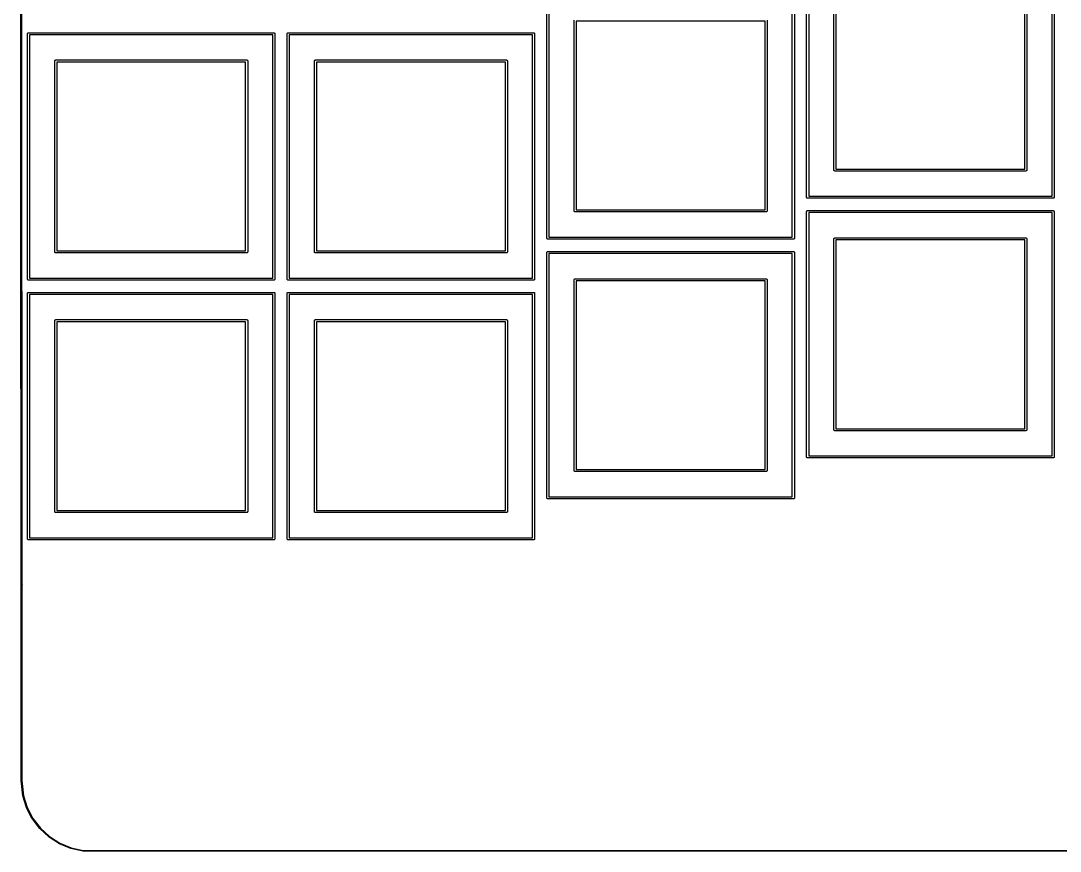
# Model space of a CAD drawing. Extents: x 38 to 193, y -155 to -33.
# Drawn here: x 38.4 to 114.7, y -139 to -78.1 of the extents above; entities that cross this region are included whole.
import ezdxf

# ---------------------------------------------------------------- set-up
doc = ezdxf.new("R2010")
doc.units = 0
doc.layers.add('BLACK', color=7, linetype='CONTINUOUS')

msp = doc.modelspace()

# ---------------------------------------------------------------- linework, layer by layer
at = {"layer": 'BLACK', "linetype": 'CONTINUOUS'}
for p, q in [((38.4687, -133.848), (38.4325, -45.0517)), ((38.4825, -45.0557), (38.5129, -119.479)), ((96.075, -91.0463), (96.075, -73.0537)), ((96.225, -73.125), (96.225, -90.975)), ((114.075, -90.975), (114.075, -73.125)), ((114.225, -73.0537), (114.225, -91.0463)), ((98.075, -89.0463), (98.075, -75.0537)), ((98.225, -75.125), (98.225, -88.975)), ((112.075, -88.975), (112.075, -75.125)), ((112.225, -75.0537), (112.225, -89.0463)), ((77.025, -94.0463), (77.025, -76.0537)), ((77.175, -76.125), (77.175, -93.975)), ((95.025, -93.975), (95.025, -76.125)), ((95.175, -76.0537), (95.175, -94.0463)), ((79.025, -92.0463), (79.025, -78.0537)), ((79.175, -78.125), (79.175, -91.975)), ((93.025, -78.125), (79.175, -78.125)), ((93.025, -91.975), (93.025, -78.125)), ((93.175, -78.0537), (93.175, -92.0463)), ((38.9246, -79.05), (38.9261, -79.0353)), ((38.925, -79.0537), (38.9246, -79.05)), ((38.925, -97.0463), (38.925, -79.0537)), ((38.9261, -79.0353), (38.9304, -79.0212)), ((38.9304, -79.0212), (38.9373, -79.0081)), ((38.9373, -79.0081), (38.9467, -78.9967)), ((38.9467, -78.9967), (38.9581, -78.9873)), ((38.9581, -78.9873), (38.9712, -78.9804)), ((38.9712, -78.9804), (38.9853, -78.9761)), ((38.9853, -78.9761), (38.9963, -78.975)), ((38.9963, -78.975), (39, -78.9746)), ((39, -78.9746), (39.0037, -78.975)), ((39.0037, -78.975), (56.9963, -78.975)), ((39.075, -79.125), (39.075, -96.975)), ((56.925, -79.125), (39.075, -79.125)), ((56.925, -96.975), (56.925, -79.125)), ((56.9963, -78.975), (57, -78.9746)), ((57, -78.9746), (57.0037, -78.975)), ((57.0037, -78.975), (57.0147, -78.9761)), ((57.0147, -78.9761), (57.0288, -78.9804)), ((57.0288, -78.9804), (57.0419, -78.9873)), ((57.0419, -78.9873), (57.0533, -78.9967)), ((57.0533, -78.9967), (57.0627, -79.0081)), ((57.0627, -79.0081), (57.0696, -79.0212)), ((57.0696, -79.0212), (57.0739, -79.0353)), ((57.0739, -79.0353), (57.0754, -79.05)), ((57.0754, -79.05), (57.075, -79.0537)), ((57.075, -79.0537), (57.075, -97.0463)), ((57.9746, -79.05), (57.9761, -79.0353)), ((57.975, -79.0537), (57.9746, -79.05)), ((57.975, -97.0463), (57.975, -79.0537)), ((57.9761, -79.0353), (57.9804, -79.0212)), ((57.9804, -79.0212), (57.9873, -79.0081)), ((57.9873, -79.0081), (57.9967, -78.9967)), ((57.9967, -78.9967), (58.0081, -78.9873)), ((58.0081, -78.9873), (58.0212, -78.9804)), ((58.0212, -78.9804), (58.0353, -78.9761)), ((58.0353, -78.9761), (58.0463, -78.975)), ((58.0463, -78.975), (58.05, -78.9746)), ((58.05, -78.9746), (58.0537, -78.975)), ((58.0537, -78.975), (76.0463, -78.975)), ((58.125, -79.125), (58.125, -96.975)), ((75.975, -79.125), (58.125, -79.125)), ((75.975, -96.975), (75.975, -79.125)), ((76.0463, -78.975), (76.05, -78.9746)), ((76.05, -78.9746), (76.0537, -78.975)), ((76.0537, -78.975), (76.0647, -78.9761)), ((76.0647, -78.9761), (76.0788, -78.9804)), ((76.0788, -78.9804), (76.0919, -78.9873)), ((76.0919, -78.9873), (76.1033, -78.9967)), ((76.1033, -78.9967), (76.1127, -79.0081)), ((76.1127, -79.0081), (76.1196, -79.0212)), ((76.1196, -79.0212), (76.1239, -79.0353)), ((76.1239, -79.0353), (76.1254, -79.05)), ((76.1254, -79.05), (76.125, -79.0537)), ((76.125, -79.0537), (76.125, -97.0463)), ((40.9246, -81.05), (40.9261, -81.0353)), ((40.925, -81.0537), (40.9246, -81.05)), ((40.925, -95.0463), (40.925, -81.0537)), ((40.9261, -81.0353), (40.9304, -81.0212)), ((40.9304, -81.0212), (40.9373, -81.0081)), ((40.9373, -81.0081), (40.9467, -80.9967)), ((40.9467, -80.9967), (40.9581, -80.9873)), ((40.9581, -80.9873), (40.9712, -80.9804)), ((40.9712, -80.9804), (40.9853, -80.9761)), ((40.9853, -80.9761), (40.9963, -80.975)), ((40.9963, -80.975), (41, -80.9746)), ((41, -80.9746), (41.0037, -80.975)), ((41.0037, -80.975), (54.9963, -80.975)), ((41.075, -81.125), (41.075, -94.975)), ((54.925, -81.125), (41.075, -81.125)), ((54.925, -94.975), (54.925, -81.125)), ((54.9963, -80.975), (55, -80.9746)), ((55, -80.9746), (55.0037, -80.975)), ((55.0037, -80.975), (55.0147, -80.9761)), ((55.0147, -80.9761), (55.0288, -80.9804)), ((55.0288, -80.9804), (55.0419, -80.9873)), ((55.0419, -80.9873), (55.0533, -80.9967)), ((55.0533, -80.9967), (55.0627, -81.0081)), ((55.0627, -81.0081), (55.0696, -81.0212)), ((55.0696, -81.0212), (55.0739, -81.0353)), ((55.0739, -81.0353), (55.0754, -81.05)), ((55.0754, -81.05), (55.075, -81.0537)), ((55.075, -81.0537), (55.075, -95.0463)), ((59.9746, -81.05), (59.9761, -81.0353)), ((59.975, -81.0537), (59.9746, -81.05)), ((59.975, -95.0463), (59.975, -81.0537)), ((59.9761, -81.0353), (59.9804, -81.0212)), ((59.9804, -81.0212), (59.9873, -81.0081)), ((59.9873, -81.0081), (59.9967, -80.9967)), ((59.9967, -80.9967), (60.0081, -80.9873)), ((60.0081, -80.9873), (60.0212, -80.9804)), ((60.0212, -80.9804), (60.0353, -80.9761)), ((60.0353, -80.9761), (60.0463, -80.975)), ((60.0463, -80.975), (60.05, -80.9746)), ((60.05, -80.9746), (60.0537, -80.975)), ((60.0537, -80.975), (74.0463, -80.975)), ((60.125, -81.125), (60.125, -94.975)), ((73.975, -81.125), (60.125, -81.125)), ((73.975, -94.975), (73.975, -81.125)), ((74.0463, -80.975), (74.05, -80.9746)), ((74.05, -80.9746), (74.0537, -80.975)), ((74.0537, -80.975), (74.0647, -80.9761)), ((74.0647, -80.9761), (74.0788, -80.9804)), ((74.0788, -80.9804), (74.0919, -80.9873)), ((74.0919, -80.9873), (74.1033, -80.9967)), ((74.1033, -80.9967), (74.1127, -81.0081)), ((74.1127, -81.0081), (74.1196, -81.0212)), ((74.1196, -81.0212), (74.1239, -81.0353)), ((74.1239, -81.0353), (74.1254, -81.05)), ((74.1254, -81.05), (74.125, -81.0537)), ((74.125, -81.0537), (74.125, -95.0463)), ((98.0746, -89.05), (98.075, -89.0463)), ((98.0761, -89.0647), (98.0746, -89.05)), ((98.0804, -89.0788), (98.0761, -89.0647)), ((98.0873, -89.0919), (98.0804, -89.0788)), ((98.0967, -89.1033), (98.0873, -89.0919)), ((98.1081, -89.1127), (98.0967, -89.1033)), ((98.1212, -89.1196), (98.1081, -89.1127)), ((98.1353, -89.1239), (98.1212, -89.1196)), ((98.15, -89.1254), (98.1353, -89.1239)), ((98.1537, -89.125), (98.15, -89.1254)), ((112.146, -89.125), (98.1537, -89.125)), ((98.225, -88.975), (112.075, -88.975)), ((112.15, -89.1254), (112.146, -89.125)), ((112.154, -89.125), (112.15, -89.1254)), ((112.165, -89.1239), (112.154, -89.125)), ((112.179, -89.1196), (112.165, -89.1239)), ((112.192, -89.1127), (112.179, -89.1196)), ((112.203, -89.1033), (112.192, -89.1127)), ((112.213, -89.0919), (112.203, -89.1033)), ((112.22, -89.0788), (112.213, -89.0919)), ((112.224, -89.0647), (112.22, -89.0788)), ((112.225, -89.05), (112.224, -89.0647)), ((112.225, -89.0463), (112.225, -89.05)), ((96.0746, -91.05), (96.075, -91.0463)), ((96.0761, -91.0647), (96.0746, -91.05)), ((96.0804, -91.0788), (96.0761, -91.0647)), ((96.0873, -91.0919), (96.0804, -91.0788)), ((96.0967, -91.1033), (96.0873, -91.0919)), ((96.1081, -91.1127), (96.0967, -91.1033)), ((96.1212, -91.1196), (96.1081, -91.1127)), ((96.1353, -91.1239), (96.1212, -91.1196)), ((96.15, -91.1254), (96.1353, -91.1239)), ((96.1537, -91.125), (96.15, -91.1254)), ((114.146, -91.125), (96.1537, -91.125)), ((96.225, -90.975), (114.075, -90.975)), ((114.15, -91.1254), (114.146, -91.125)), ((114.154, -91.125), (114.15, -91.1254)), ((114.165, -91.1239), (114.154, -91.125)), ((114.179, -91.1196), (114.165, -91.1239)), ((114.192, -91.1127), (114.179, -91.1196)), ((114.203, -91.1033), (114.192, -91.1127)), ((114.213, -91.0919), (114.203, -91.1033)), ((114.22, -91.0788), (114.213, -91.0919)), ((114.224, -91.0647), (114.22, -91.0788)), ((114.225, -91.05), (114.224, -91.0647)), ((114.225, -91.0463), (114.225, -91.05)), ((79.0246, -92.05), (79.025, -92.0463)), ((79.0261, -92.0647), (79.0246, -92.05)), ((79.0304, -92.0788), (79.0261, -92.0647)), ((79.0373, -92.0919), (79.0304, -92.0788)), ((79.041, -92.0963), (79.0373, -92.0919)), ((79.0467, -92.1033), (79.041, -92.0963)), ((79.0581, -92.1127), (79.0467, -92.1033)), ((79.0712, -92.1196), (79.0581, -92.1127)), ((79.0853, -92.1239), (79.0712, -92.1196)), ((79.1, -92.1254), (79.0853, -92.1239)), ((79.1037, -92.125), (79.1, -92.1254)), ((93.0963, -92.125), (79.1037, -92.125)), ((79.175, -91.975), (93.025, -91.975)), ((93.1, -92.1254), (93.0963, -92.125)), ((93.1037, -92.125), (93.1, -92.1254)), ((93.1147, -92.1239), (93.1037, -92.125)), ((93.1288, -92.1196), (93.1147, -92.1239)), ((93.1419, -92.1127), (93.1288, -92.1196)), ((93.1533, -92.1033), (93.1419, -92.1127)), ((93.1627, -92.0919), (93.1533, -92.1033)), ((93.1696, -92.0788), (93.1627, -92.0919)), ((93.1739, -92.0647), (93.1696, -92.0788)), ((93.1754, -92.05), (93.1739, -92.0647)), ((93.175, -92.0463), (93.1754, -92.05)), ((96.0746, -92.1), (96.0761, -92.0853)), ((96.075, -92.1037), (96.0746, -92.1)), ((96.075, -110.096), (96.075, -92.1037)), ((96.0761, -92.0853), (96.0804, -92.0712)), ((96.0804, -92.0712), (96.0873, -92.0581)), ((96.0873, -92.0581), (96.0967, -92.0467)), ((96.0967, -92.0467), (96.1081, -92.0373)), ((96.1081, -92.0373), (96.1212, -92.0304)), ((96.1212, -92.0304), (96.1353, -92.0261)), ((96.1353, -92.0261), (96.1463, -92.025)), ((96.1463, -92.025), (96.15, -92.0246)), ((96.15, -92.0246), (96.1537, -92.025)), ((96.1537, -92.025), (114.146, -92.025)), ((96.225, -92.175), (96.225, -110.025)), ((114.075, -92.175), (96.225, -92.175)), ((114.075, -110.025), (114.075, -92.175)), ((114.146, -92.025), (114.15, -92.0246)), ((114.15, -92.0246), (114.154, -92.025)), ((114.154, -92.025), (114.165, -92.0261)), ((114.165, -92.0261), (114.179, -92.0304)), ((114.179, -92.0304), (114.192, -92.0373)), ((114.192, -92.0373), (114.203, -92.0467)), ((114.203, -92.0467), (114.213, -92.0581)), ((114.213, -92.0581), (114.22, -92.0712)), ((114.22, -92.0712), (114.224, -92.0853)), ((114.224, -92.0853), (114.225, -92.1)), ((114.225, -92.1), (114.225, -92.1037)), ((114.225, -92.1037), (114.225, -110.096)), ((77.0246, -94.05), (77.025, -94.0463)), ((77.0261, -94.0647), (77.0246, -94.05)), ((77.0304, -94.0788), (77.0261, -94.0647)), ((77.0373, -94.0919), (77.0304, -94.0788)), ((77.041, -94.0963), (77.0373, -94.0919)), ((77.0467, -94.1033), (77.041, -94.0963)), ((77.0581, -94.1127), (77.0467, -94.1033)), ((77.0712, -94.1196), (77.0581, -94.1127)), ((77.0853, -94.1239), (77.0712, -94.1196)), ((77.1, -94.1254), (77.0853, -94.1239)), ((77.1037, -94.125), (77.1, -94.1254)), ((95.0963, -94.125), (77.1037, -94.125)), ((77.175, -93.975), (95.025, -93.975)), ((95.1, -94.1254), (95.0963, -94.125)), ((95.1037, -94.125), (95.1, -94.1254)), ((95.1147, -94.1239), (95.1037, -94.125)), ((95.1288, -94.1196), (95.1147, -94.1239)), ((95.1419, -94.1127), (95.1288, -94.1196)), ((95.1533, -94.1033), (95.1419, -94.1127)), ((95.1627, -94.0919), (95.1533, -94.1033)), ((95.1696, -94.0788), (95.1627, -94.0919)), ((95.1739, -94.0647), (95.1696, -94.0788)), ((95.1754, -94.05), (95.1739, -94.0647)), ((95.175, -94.0463), (95.1754, -94.05)), ((98.0746, -94.1), (98.0761, -94.0853)), ((98.075, -94.1037), (98.0746, -94.1)), ((98.075, -108.096), (98.075, -94.1037)), ((98.0761, -94.0853), (98.0804, -94.0712)), ((98.0804, -94.0712), (98.0873, -94.0581)), ((98.0873, -94.0581), (98.0967, -94.0467)), ((98.0967, -94.0467), (98.1081, -94.0373)), ((98.1081, -94.0373), (98.1212, -94.0304)), ((98.1212, -94.0304), (98.1353, -94.0261)), ((98.1353, -94.0261), (98.1463, -94.025)), ((98.1463, -94.025), (98.15, -94.0246)), ((98.15, -94.0246), (98.1537, -94.025)), ((98.1537, -94.025), (112.146, -94.025)), ((98.225, -94.175), (98.225, -108.025)), ((112.075, -94.175), (98.225, -94.175)), ((112.075, -108.025), (112.075, -94.175)), ((112.146, -94.025), (112.15, -94.0246)), ((112.15, -94.0246), (112.154, -94.025)), ((112.154, -94.025), (112.165, -94.0261)), ((112.165, -94.0261), (112.179, -94.0304)), ((112.179, -94.0304), (112.192, -94.0373)), ((112.192, -94.0373), (112.203, -94.0467)), ((112.203, -94.0467), (112.213, -94.0581)), ((112.213, -94.0581), (112.22, -94.0712)), ((112.22, -94.0712), (112.224, -94.0853)), ((112.224, -94.0853), (112.225, -94.1)), ((112.225, -94.1), (112.225, -94.1037)), ((112.225, -94.1037), (112.225, -108.096)), ((40.9246, -95.05), (40.925, -95.0463)), ((40.9261, -95.0647), (40.9246, -95.05)), ((40.9304, -95.0788), (40.9261, -95.0647)), ((40.9373, -95.0919), (40.9304, -95.0788)), ((40.941, -95.0963), (40.9373, -95.0919)), ((40.9467, -95.1033), (40.941, -95.0963)), ((40.9581, -95.1127), (40.9467, -95.1033)), ((40.9712, -95.1196), (40.9581, -95.1127)), ((40.9853, -95.1239), (40.9712, -95.1196)), ((41, -95.1254), (40.9853, -95.1239)), ((41.0037, -95.125), (41, -95.1254)), ((54.9963, -95.125), (41.0037, -95.125)), ((41.075, -94.975), (54.925, -94.975)), ((55, -95.1254), (54.9963, -95.125)), ((55.0037, -95.125), (55, -95.1254)), ((55.0147, -95.1239), (55.0037, -95.125)), ((55.0288, -95.1196), (55.0147, -95.1239)), ((55.0419, -95.1127), (55.0288, -95.1196)), ((55.0533, -95.1033), (55.0419, -95.1127)), ((55.0627, -95.0919), (55.0533, -95.1033)), ((55.0696, -95.0788), (55.0627, -95.0919)), ((55.0739, -95.0647), (55.0696, -95.0788)), ((55.0754, -95.05), (55.0739, -95.0647)), ((55.075, -95.0463), (55.0754, -95.05)), ((59.9746, -95.05), (59.975, -95.0463)), ((59.9761, -95.0647), (59.9746, -95.05)), ((59.9804, -95.0788), (59.9761, -95.0647)), ((59.9873, -95.0919), (59.9804, -95.0788)), ((59.991, -95.0963), (59.9873, -95.0919)), ((59.9967, -95.1033), (59.991, -95.0963)), ((60.0081, -95.1127), (59.9967, -95.1033)), ((60.0212, -95.1196), (60.0081, -95.1127)), ((60.0353, -95.1239), (60.0212, -95.1196)), ((60.05, -95.1254), (60.0353, -95.1239)), ((60.0537, -95.125), (60.05, -95.1254)), ((74.0463, -95.125), (60.0537, -95.125)), ((60.125, -94.975), (73.975, -94.975)), ((74.05, -95.1254), (74.0463, -95.125)), ((74.0537, -95.125), (74.05, -95.1254)), ((74.0647, -95.1239), (74.0537, -95.125)), ((74.0788, -95.1196), (74.0647, -95.1239)), ((74.0919, -95.1127), (74.0788, -95.1196)), ((74.1033, -95.1033), (74.0919, -95.1127)), ((74.1127, -95.0919), (74.1033, -95.1033)), ((74.1196, -95.0788), (74.1127, -95.0919)), ((74.1239, -95.0647), (74.1196, -95.0788)), ((74.1254, -95.05), (74.1239, -95.0647)), ((74.125, -95.0463), (74.1254, -95.05)), ((77.0246, -95.1), (77.0261, -95.0853)), ((77.025, -95.1037), (77.0246, -95.1)), ((77.025, -113.096), (77.025, -95.1037)), ((77.0261, -95.0853), (77.0304, -95.0712)), ((77.0304, -95.0712), (77.0373, -95.0581)), ((77.0373, -95.0581), (77.0467, -95.0467)), ((77.0467, -95.0467), (77.0581, -95.0373)), ((77.0581, -95.0373), (77.0712, -95.0304)), ((77.0712, -95.0304), (77.0853, -95.0261)), ((77.0853, -95.0261), (77.0963, -95.025)), ((77.0963, -95.025), (77.1, -95.0246)), ((77.1, -95.0246), (77.1037, -95.025)), ((77.1037, -95.025), (95.0963, -95.025)), ((77.175, -95.175), (77.175, -113.025)), ((95.025, -95.175), (77.175, -95.175)), ((95.025, -113.025), (95.025, -95.175)), ((95.0963, -95.025), (95.1, -95.0246)), ((95.1, -95.0246), (95.1037, -95.025)), ((95.1037, -95.025), (95.1147, -95.0261)), ((95.1147, -95.0261), (95.1288, -95.0304)), ((95.1288, -95.0304), (95.1419, -95.0373)), ((95.1419, -95.0373), (95.1533, -95.0467)), ((95.1533, -95.0467), (95.1627, -95.0581)), ((95.1627, -95.0581), (95.1696, -95.0712)), ((95.1696, -95.0712), (95.1739, -95.0853)), ((95.1739, -95.0853), (95.1754, -95.1)), ((95.1754, -95.1), (95.175, -95.1037)), ((95.175, -95.1037), (95.175, -113.096)), ((38.9246, -97.05), (38.925, -97.0463)), ((38.9261, -97.0647), (38.9246, -97.05)), ((38.9304, -97.0788), (38.9261, -97.0647)), ((38.9373, -97.0919), (38.9304, -97.0788)), ((38.941, -97.0963), (38.9373, -97.0919)), ((38.9467, -97.1033), (38.941, -97.0963)), ((38.9581, -97.1127), (38.9467, -97.1033)), ((38.9712, -97.1196), (38.9581, -97.1127)), ((38.9853, -97.1239), (38.9712, -97.1196)), ((39, -97.1254), (38.9853, -97.1239)), ((39.0037, -97.125), (39, -97.1254)), ((56.9963, -97.125), (39.0037, -97.125)), ((39.075, -96.975), (56.925, -96.975)), ((57, -97.1254), (56.9963, -97.125)), ((57.0037, -97.125), (57, -97.1254)), ((57.0147, -97.1239), (57.0037, -97.125)), ((57.0288, -97.1196), (57.0147, -97.1239)), ((57.0419, -97.1127), (57.0288, -97.1196)), ((57.0533, -97.1033), (57.0419, -97.1127)), ((57.0627, -97.0919), (57.0533, -97.1033)), ((57.0696, -97.0788), (57.0627, -97.0919)), ((57.0739, -97.0647), (57.0696, -97.0788)), ((57.0754, -97.05), (57.0739, -97.0647)), ((57.075, -97.0463), (57.0754, -97.05)), ((57.9746, -97.05), (57.975, -97.0463)), ((57.9761, -97.0647), (57.9746, -97.05)), ((57.9804, -97.0788), (57.9761, -97.0647)), ((57.9873, -97.0919), (57.9804, -97.0788)), ((57.991, -97.0963), (57.9873, -97.0919)), ((57.9967, -97.1033), (57.991, -97.0963)), ((58.0081, -97.1127), (57.9967, -97.1033)), ((58.0212, -97.1196), (58.0081, -97.1127)), ((58.0353, -97.1239), (58.0212, -97.1196)), ((58.05, -97.1254), (58.0353, -97.1239)), ((58.0537, -97.125), (58.05, -97.1254)), ((76.0463, -97.125), (58.0537, -97.125)), ((58.125, -96.975), (75.975, -96.975)), ((76.05, -97.1254), (76.0463, -97.125)), ((76.0537, -97.125), (76.05, -97.1254)), ((76.0647, -97.1239), (76.0537, -97.125)), ((76.0788, -97.1196), (76.0647, -97.1239)), ((76.0919, -97.1127), (76.0788, -97.1196)), ((76.1033, -97.1033), (76.0919, -97.1127)), ((76.1127, -97.0919), (76.1033, -97.1033)), ((76.1196, -97.0788), (76.1127, -97.0919)), ((76.1239, -97.0647), (76.1196, -97.0788)), ((76.1254, -97.05), (76.1239, -97.0647)), ((76.125, -97.0463), (76.1254, -97.05)), ((79.0246, -97.1), (79.0261, -97.0853)), ((79.025, -97.1037), (79.0246, -97.1)), ((79.025, -111.096), (79.025, -97.1037)), ((79.0261, -97.0853), (79.0304, -97.0712)), ((79.0304, -97.0712), (79.0373, -97.0581)), ((79.0373, -97.0581), (79.0467, -97.0467)), ((79.0467, -97.0467), (79.0581, -97.0373)), ((79.0581, -97.0373), (79.0712, -97.0304)), ((79.0712, -97.0304), (79.0853, -97.0261)), ((79.0853, -97.0261), (79.0963, -97.025)), ((79.0963, -97.025), (79.1, -97.0246)), ((79.1, -97.0246), (79.1037, -97.025)), ((79.1037, -97.025), (93.0963, -97.025)), ((79.175, -97.175), (79.175, -111.025)), ((93.025, -97.175), (79.175, -97.175)), ((93.025, -111.025), (93.025, -97.175)), ((93.0963, -97.025), (93.1, -97.0246)), ((93.1, -97.0246), (93.1037, -97.025)), ((93.1037, -97.025), (93.1147, -97.0261)), ((93.1147, -97.0261), (93.1288, -97.0304)), ((93.1288, -97.0304), (93.1419, -97.0373)), ((93.1419, -97.0373), (93.1533, -97.0467)), ((93.1533, -97.0467), (93.1627, -97.0581)), ((93.1627, -97.0581), (93.1696, -97.0712)), ((93.1696, -97.0712), (93.1739, -97.0853)), ((93.1739, -97.0853), (93.1754, -97.1)), ((93.1754, -97.1), (93.175, -97.1037)), ((93.175, -97.1037), (93.175, -111.096)), ((38.9246, -98.1), (38.9261, -98.0853)), ((38.925, -98.1037), (38.9246, -98.1)), ((38.925, -116.096), (38.925, -98.1037)), ((38.9261, -98.0853), (38.9304, -98.0712)), ((38.9304, -98.0712), (38.9373, -98.0581)), ((38.9373, -98.0581), (38.9467, -98.0467)), ((38.9467, -98.0467), (38.9581, -98.0373)), ((38.9581, -98.0373), (38.9712, -98.0304)), ((38.9712, -98.0304), (38.9853, -98.0261)), ((38.9853, -98.0261), (38.9963, -98.025)), ((38.9963, -98.025), (39, -98.0246)), ((39, -98.0246), (39.0037, -98.025)), ((39.0037, -98.025), (56.9963, -98.025)), ((39.075, -98.175), (39.075, -116.025)), ((56.925, -98.175), (39.075, -98.175)), ((56.925, -116.025), (56.925, -98.175)), ((56.9963, -98.025), (57, -98.0246)), ((57, -98.0246), (57.0037, -98.025)), ((57.0037, -98.025), (57.0147, -98.0261)), ((57.0147, -98.0261), (57.0288, -98.0304)), ((57.0288, -98.0304), (57.0419, -98.0373)), ((57.0419, -98.0373), (57.0533, -98.0467)), ((57.0533, -98.0467), (57.0627, -98.0581)), ((57.0627, -98.0581), (57.0696, -98.0712)), ((57.0696, -98.0712), (57.0739, -98.0853)), ((57.0739, -98.0853), (57.0754, -98.1)), ((57.0754, -98.1), (57.075, -98.1037)), ((57.075, -98.1037), (57.075, -116.096)), ((57.9746, -98.1), (57.9761, -98.0853)), ((57.975, -98.1037), (57.9746, -98.1)), ((57.975, -116.096), (57.975, -98.1037)), ((57.9761, -98.0853), (57.9804, -98.0712)), ((57.9804, -98.0712), (57.9873, -98.0581)), ((57.9873, -98.0581), (57.9967, -98.0467)), ((57.9967, -98.0467), (58.0081, -98.0373)), ((58.0081, -98.0373), (58.0212, -98.0304)), ((58.0212, -98.0304), (58.0353, -98.0261)), ((58.0353, -98.0261), (58.0463, -98.025)), ((58.0463, -98.025), (58.05, -98.0246)), ((58.05, -98.0246), (58.0537, -98.025)), ((58.0537, -98.025), (76.0463, -98.025)), ((58.125, -98.175), (58.125, -116.025)), ((75.975, -98.175), (58.125, -98.175)), ((75.975, -116.025), (75.975, -98.175)), ((76.0463, -98.025), (76.05, -98.0246)), ((76.05, -98.0246), (76.0537, -98.025)), ((76.0537, -98.025), (76.0647, -98.0261)), ((76.0647, -98.0261), (76.0788, -98.0304)), ((76.0788, -98.0304), (76.0919, -98.0373)), ((76.0919, -98.0373), (76.1033, -98.0467)), ((76.1033, -98.0467), (76.1127, -98.0581)), ((76.1127, -98.0581), (76.1196, -98.0712)), ((76.1196, -98.0712), (76.1239, -98.0853)), ((76.1239, -98.0853), (76.1254, -98.1)), ((76.1254, -98.1), (76.125, -98.1037)), ((76.125, -98.1037), (76.125, -116.096)), ((40.9246, -100.1), (40.9261, -100.085)), ((40.925, -100.104), (40.9246, -100.1)), ((40.925, -114.096), (40.925, -100.104)), ((40.9261, -100.085), (40.9304, -100.071)), ((40.9304, -100.071), (40.9373, -100.058)), ((40.9373, -100.058), (40.9467, -100.047)), ((40.9467, -100.047), (40.9581, -100.037)), ((40.9581, -100.037), (40.9712, -100.03)), ((40.9712, -100.03), (40.9853, -100.026)), ((40.9853, -100.026), (40.9963, -100.025)), ((40.9963, -100.025), (41, -100.025)), ((41, -100.025), (41.0037, -100.025)), ((41.0037, -100.025), (54.9963, -100.025)), ((41.075, -100.175), (41.075, -114.025)), ((54.925, -100.175), (41.075, -100.175)), ((54.925, -114.025), (54.925, -100.175)), ((54.9963, -100.025), (55, -100.025)), ((55, -100.025), (55.0037, -100.025)), ((55.0037, -100.025), (55.0147, -100.026)), ((55.0147, -100.026), (55.0288, -100.03)), ((55.0288, -100.03), (55.0419, -100.037)), ((55.0419, -100.037), (55.0533, -100.047)), ((55.0533, -100.047), (55.0627, -100.058)), ((55.0627, -100.058), (55.0696, -100.071)), ((55.0696, -100.071), (55.0739, -100.085)), ((55.0739, -100.085), (55.0754, -100.1)), ((55.0754, -100.1), (55.075, -100.104)), ((55.075, -100.104), (55.075, -114.096)), ((59.9746, -100.1), (59.9761, -100.085)), ((59.975, -100.104), (59.9746, -100.1)), ((59.975, -114.096), (59.975, -100.104)), ((59.9761, -100.085), (59.9804, -100.071)), ((59.9804, -100.071), (59.9873, -100.058)), ((59.9873, -100.058), (59.9967, -100.047)), ((59.9967, -100.047), (60.0081, -100.037)), ((60.0081, -100.037), (60.0212, -100.03)), ((60.0212, -100.03), (60.0353, -100.026)), ((60.0353, -100.026), (60.0463, -100.025)), ((60.0463, -100.025), (60.05, -100.025)), ((60.05, -100.025), (60.0537, -100.025)), ((60.0537, -100.025), (74.0463, -100.025)), ((60.125, -100.175), (60.125, -114.025)), ((73.975, -100.175), (60.125, -100.175)), ((73.975, -114.025), (73.975, -100.175)), ((74.0463, -100.025), (74.05, -100.025)), ((74.05, -100.025), (74.0537, -100.025)), ((74.0537, -100.025), (74.0647, -100.026)), ((74.0647, -100.026), (74.0788, -100.03)), ((74.0788, -100.03), (74.0919, -100.037)), ((74.0919, -100.037), (74.1033, -100.047)), ((74.1033, -100.047), (74.1127, -100.058)), ((74.1127, -100.058), (74.1196, -100.071)), ((74.1196, -100.071), (74.1239, -100.085)), ((74.1239, -100.085), (74.1254, -100.1)), ((74.1254, -100.1), (74.125, -100.104)), ((74.125, -100.104), (74.125, -114.096)), ((98.0746, -108.1), (98.075, -108.096)), ((98.0761, -108.115), (98.0746, -108.1)), ((98.0804, -108.129), (98.0761, -108.115)), ((98.0873, -108.142), (98.0804, -108.129)), ((98.0967, -108.153), (98.0873, -108.142)), ((98.1081, -108.163), (98.0967, -108.153)), ((98.1212, -108.17), (98.1081, -108.163)), ((98.1353, -108.174), (98.1212, -108.17)), ((98.15, -108.175), (98.1353, -108.174)), ((98.1537, -108.175), (98.15, -108.175)), ((112.146, -108.175), (98.1537, -108.175)), ((98.225, -108.025), (112.075, -108.025)), ((112.15, -108.175), (112.146, -108.175)), ((112.154, -108.175), (112.15, -108.175)), ((112.165, -108.174), (112.154, -108.175)), ((112.179, -108.17), (112.165, -108.174)), ((112.192, -108.163), (112.179, -108.17)), ((112.203, -108.153), (112.192, -108.163)), ((112.213, -108.142), (112.203, -108.153)), ((112.22, -108.129), (112.213, -108.142)), ((112.224, -108.115), (112.22, -108.129)), ((112.225, -108.1), (112.224, -108.115)), ((112.225, -108.096), (112.225, -108.1)), ((96.0746, -110.1), (96.075, -110.096)), ((96.0761, -110.115), (96.0746, -110.1)), ((96.0804, -110.129), (96.0761, -110.115)), ((96.0873, -110.142), (96.0804, -110.129)), ((96.0967, -110.153), (96.0873, -110.142)), ((96.1081, -110.163), (96.0967, -110.153)), ((96.1212, -110.17), (96.1081, -110.163)), ((96.1353, -110.174), (96.1212, -110.17)), ((96.15, -110.175), (96.1353, -110.174)), ((96.1537, -110.175), (96.15, -110.175)), ((114.146, -110.175), (96.1537, -110.175)), ((96.225, -110.025), (114.075, -110.025)), ((114.15, -110.175), (114.146, -110.175)), ((114.154, -110.175), (114.15, -110.175)), ((114.165, -110.174), (114.154, -110.175)), ((114.179, -110.17), (114.165, -110.174)), ((114.192, -110.163), (114.179, -110.17)), ((114.203, -110.153), (114.192, -110.163)), ((114.213, -110.142), (114.203, -110.153)), ((114.22, -110.129), (114.213, -110.142)), ((114.224, -110.115), (114.22, -110.129)), ((114.225, -110.1), (114.224, -110.115)), ((114.225, -110.096), (114.225, -110.1)), ((79.0246, -111.1), (79.025, -111.096)), ((79.0261, -111.115), (79.0246, -111.1)), ((79.0304, -111.129), (79.0261, -111.115)), ((79.0373, -111.142), (79.0304, -111.129)), ((79.0467, -111.153), (79.0373, -111.142)), ((79.0581, -111.163), (79.0467, -111.153)), ((79.0712, -111.17), (79.0581, -111.163)), ((79.0853, -111.174), (79.0712, -111.17)), ((79.1, -111.175), (79.0853, -111.174)), ((79.1037, -111.175), (79.1, -111.175)), ((93.0963, -111.175), (79.1037, -111.175)), ((79.175, -111.025), (93.025, -111.025)), ((93.1, -111.175), (93.0963, -111.175)), ((93.1037, -111.175), (93.1, -111.175)), ((93.1147, -111.174), (93.1037, -111.175)), ((93.1288, -111.17), (93.1147, -111.174)), ((93.1419, -111.163), (93.1288, -111.17)), ((93.1533, -111.153), (93.1419, -111.163)), ((93.1627, -111.142), (93.1533, -111.153)), ((93.1696, -111.129), (93.1627, -111.142)), ((93.1739, -111.115), (93.1696, -111.129)), ((93.1754, -111.1), (93.1739, -111.115)), ((93.175, -111.096), (93.1754, -111.1)), ((77.0246, -113.1), (77.025, -113.096)), ((77.0261, -113.115), (77.0246, -113.1)), ((77.0304, -113.129), (77.0261, -113.115)), ((77.0373, -113.142), (77.0304, -113.129)), ((77.0467, -113.153), (77.0373, -113.142)), ((77.0581, -113.163), (77.0467, -113.153)), ((77.0712, -113.17), (77.0581, -113.163)), ((77.0853, -113.174), (77.0712, -113.17)), ((77.1, -113.175), (77.0853, -113.174)), ((77.1037, -113.175), (77.1, -113.175)), ((95.0963, -113.175), (77.1037, -113.175)), ((77.175, -113.025), (95.025, -113.025)), ((95.1, -113.175), (95.0963, -113.175)), ((95.1037, -113.175), (95.1, -113.175)), ((95.1147, -113.174), (95.1037, -113.175)), ((95.1288, -113.17), (95.1147, -113.174)), ((95.1419, -113.163), (95.1288, -113.17)), ((95.1533, -113.153), (95.1419, -113.163)), ((95.1627, -113.142), (95.1533, -113.153)), ((95.1696, -113.129), (95.1627, -113.142)), ((95.1739, -113.115), (95.1696, -113.129)), ((95.1754, -113.1), (95.1739, -113.115)), ((95.175, -113.096), (95.1754, -113.1)), ((40.9246, -114.1), (40.925, -114.096)), ((40.9261, -114.115), (40.9246, -114.1)), ((40.9304, -114.129), (40.9261, -114.115)), ((40.9373, -114.142), (40.9304, -114.129)), ((40.9467, -114.153), (40.9373, -114.142)), ((40.9581, -114.163), (40.9467, -114.153)), ((40.9712, -114.17), (40.9581, -114.163)), ((40.9853, -114.174), (40.9712, -114.17)), ((41, -114.175), (40.9853, -114.174)), ((41.0037, -114.175), (41, -114.175)), ((54.9963, -114.175), (41.0037, -114.175)), ((41.075, -114.025), (54.925, -114.025)), ((55, -114.175), (54.9963, -114.175)), ((55.0037, -114.175), (55, -114.175)), ((55.0147, -114.174), (55.0037, -114.175)), ((55.0288, -114.17), (55.0147, -114.174)), ((55.0419, -114.163), (55.0288, -114.17)), ((55.0533, -114.153), (55.0419, -114.163)), ((55.0627, -114.142), (55.0533, -114.153)), ((55.0696, -114.129), (55.0627, -114.142)), ((55.0739, -114.115), (55.0696, -114.129)), ((55.0754, -114.1), (55.0739, -114.115)), ((55.075, -114.096), (55.0754, -114.1)), ((59.9746, -114.1), (59.975, -114.096)), ((59.9761, -114.115), (59.9746, -114.1)), ((59.9804, -114.129), (59.9761, -114.115)), ((59.9873, -114.142), (59.9804, -114.129)), ((59.9967, -114.153), (59.9873, -114.142)), ((60.0081, -114.163), (59.9967, -114.153)), ((60.0212, -114.17), (60.0081, -114.163)), ((60.0353, -114.174), (60.0212, -114.17)), ((60.05, -114.175), (60.0353, -114.174)), ((60.0537, -114.175), (60.05, -114.175)), ((74.0463, -114.175), (60.0537, -114.175)), ((60.125, -114.025), (73.975, -114.025)), ((74.05, -114.175), (74.0463, -114.175)), ((74.0537, -114.175), (74.05, -114.175)), ((74.0647, -114.174), (74.0537, -114.175)), ((74.0788, -114.17), (74.0647, -114.174)), ((74.0919, -114.163), (74.0788, -114.17)), ((74.1033, -114.153), (74.0919, -114.163)), ((74.1127, -114.142), (74.1033, -114.153)), ((74.1196, -114.129), (74.1127, -114.142)), ((74.1239, -114.115), (74.1196, -114.129)), ((74.1254, -114.1), (74.1239, -114.115)), ((74.125, -114.096), (74.1254, -114.1)), ((38.9246, -116.1), (38.925, -116.096)), ((38.9261, -116.115), (38.9246, -116.1)), ((38.9304, -116.129), (38.9261, -116.115)), ((38.9373, -116.142), (38.9304, -116.129)), ((38.9467, -116.153), (38.9373, -116.142)), ((38.9581, -116.163), (38.9467, -116.153)), ((38.9712, -116.17), (38.9581, -116.163)), ((38.9853, -116.174), (38.9712, -116.17)), ((39, -116.175), (38.9853, -116.174)), ((39.0037, -116.175), (39, -116.175)), ((56.9963, -116.175), (39.0037, -116.175)), ((39.075, -116.025), (56.925, -116.025)), ((57, -116.175), (56.9963, -116.175)), ((57.0037, -116.175), (57, -116.175)), ((57.0147, -116.174), (57.0037, -116.175)), ((57.0288, -116.17), (57.0147, -116.174)), ((57.0419, -116.163), (57.0288, -116.17)), ((57.0533, -116.153), (57.0419, -116.163)), ((57.0627, -116.142), (57.0533, -116.153)), ((57.0696, -116.129), (57.0627, -116.142)), ((57.0739, -116.115), (57.0696, -116.129)), ((57.0754, -116.1), (57.0739, -116.115)), ((57.075, -116.096), (57.0754, -116.1)), ((57.9746, -116.1), (57.975, -116.096)), ((57.9761, -116.115), (57.9746, -116.1)), ((57.9804, -116.129), (57.9761, -116.115)), ((57.9873, -116.142), (57.9804, -116.129)), ((57.9967, -116.153), (57.9873, -116.142)), ((58.0081, -116.163), (57.9967, -116.153)), ((58.0212, -116.17), (58.0081, -116.163)), ((58.0353, -116.174), (58.0212, -116.17)), ((58.05, -116.175), (58.0353, -116.174)), ((58.0537, -116.175), (58.05, -116.175)), ((76.0463, -116.175), (58.0537, -116.175)), ((58.125, -116.025), (75.975, -116.025)), ((76.05, -116.175), (76.0463, -116.175)), ((76.0537, -116.175), (76.05, -116.175)), ((76.0647, -116.174), (76.0537, -116.175)), ((76.0788, -116.17), (76.0647, -116.174)), ((76.0919, -116.163), (76.0788, -116.17)), ((76.1033, -116.153), (76.0919, -116.163)), ((76.1127, -116.142), (76.1033, -116.153)), ((76.1196, -116.129), (76.1127, -116.142)), ((76.1239, -116.115), (76.1196, -116.129)), ((76.1254, -116.1), (76.1239, -116.115)), ((76.125, -116.096), (76.1254, -116.1)), ((38.5129, -119.479), (38.514, -119.479)), ((38.514, -119.521), (38.5129, -119.521)), ((38.5129, -119.521), (38.5187, -133.846)), ((38.514, -119.479), (38.5178, -119.482)), ((38.5178, -119.518), (38.514, -119.521)), ((38.5178, -119.482), (38.5209, -119.486)), ((38.5209, -119.514), (38.5178, -119.518)), ((38.5209, -119.486), (38.5232, -119.49)), ((38.5232, -119.51), (38.5209, -119.514)), ((38.5232, -119.49), (38.5246, -119.495)), ((38.5246, -119.505), (38.5232, -119.51)), ((38.5246, -119.495), (38.5251, -119.5)), ((38.5251, -119.5), (38.5246, -119.505)), ((38.4688, -133.848), (38.4687, -133.848)), ((38.4731, -134.059), (38.4688, -133.848)), ((38.4732, -134.06), (38.4731, -134.059)), ((38.4733, -134.061), (38.4732, -134.06)), ((38.589, -134.96), (38.4733, -134.061)), ((38.5187, -133.846), (38.523, -134.056)), ((38.523, -134.056), (38.6383, -134.952)), ((38.5899, -134.965), (38.589, -134.96)), ((38.8599, -135.83), (38.5899, -134.965)), ((38.6383, -134.952), (38.907, -135.813)), ((38.8616, -135.834), (38.8599, -135.83)), ((39.2778, -136.639), (38.8616, -135.834)), ((38.907, -135.813), (39.3212, -136.614)), ((39.2801, -136.643), (39.2778, -136.639)), ((39.8298, -137.364), (39.2801, -136.643)), ((39.3212, -136.614), (39.8682, -137.331)), ((39.8327, -137.367), (39.8298, -137.364)), ((40.4992, -137.981), (39.8327, -137.367)), ((39.8682, -137.331), (40.5315, -137.943)), ((40.5027, -137.984), (40.4992, -137.981)), ((40.4992, -137.981), (40.4992, -137.981)), ((41.2657, -138.473), (40.5027, -137.984)), ((40.5315, -137.943), (41.2909, -138.43)), ((41.2696, -138.475), (41.2657, -138.473)), ((42.106, -138.824), (41.2696, -138.475)), ((41.2909, -138.43), (42.1233, -138.777)), ((42.107, -138.825), (42.106, -138.824)), ((42.1102, -138.826), (42.107, -138.825)), ((42.9936, -139.024), (42.1102, -138.826)), ((42.1233, -138.777), (43.0028, -138.975)), ((42.9951, -139.025), (42.9936, -139.024)), ((42.9988, -139.025), (42.9951, -139.025)), ((116, -139.019), (42.9988, -139.025)), ((43.0028, -138.975), (116.001, -138.969))]:
    msp.add_line(p, q, dxfattribs=at)

doc.saveas('drawing.dxf')
